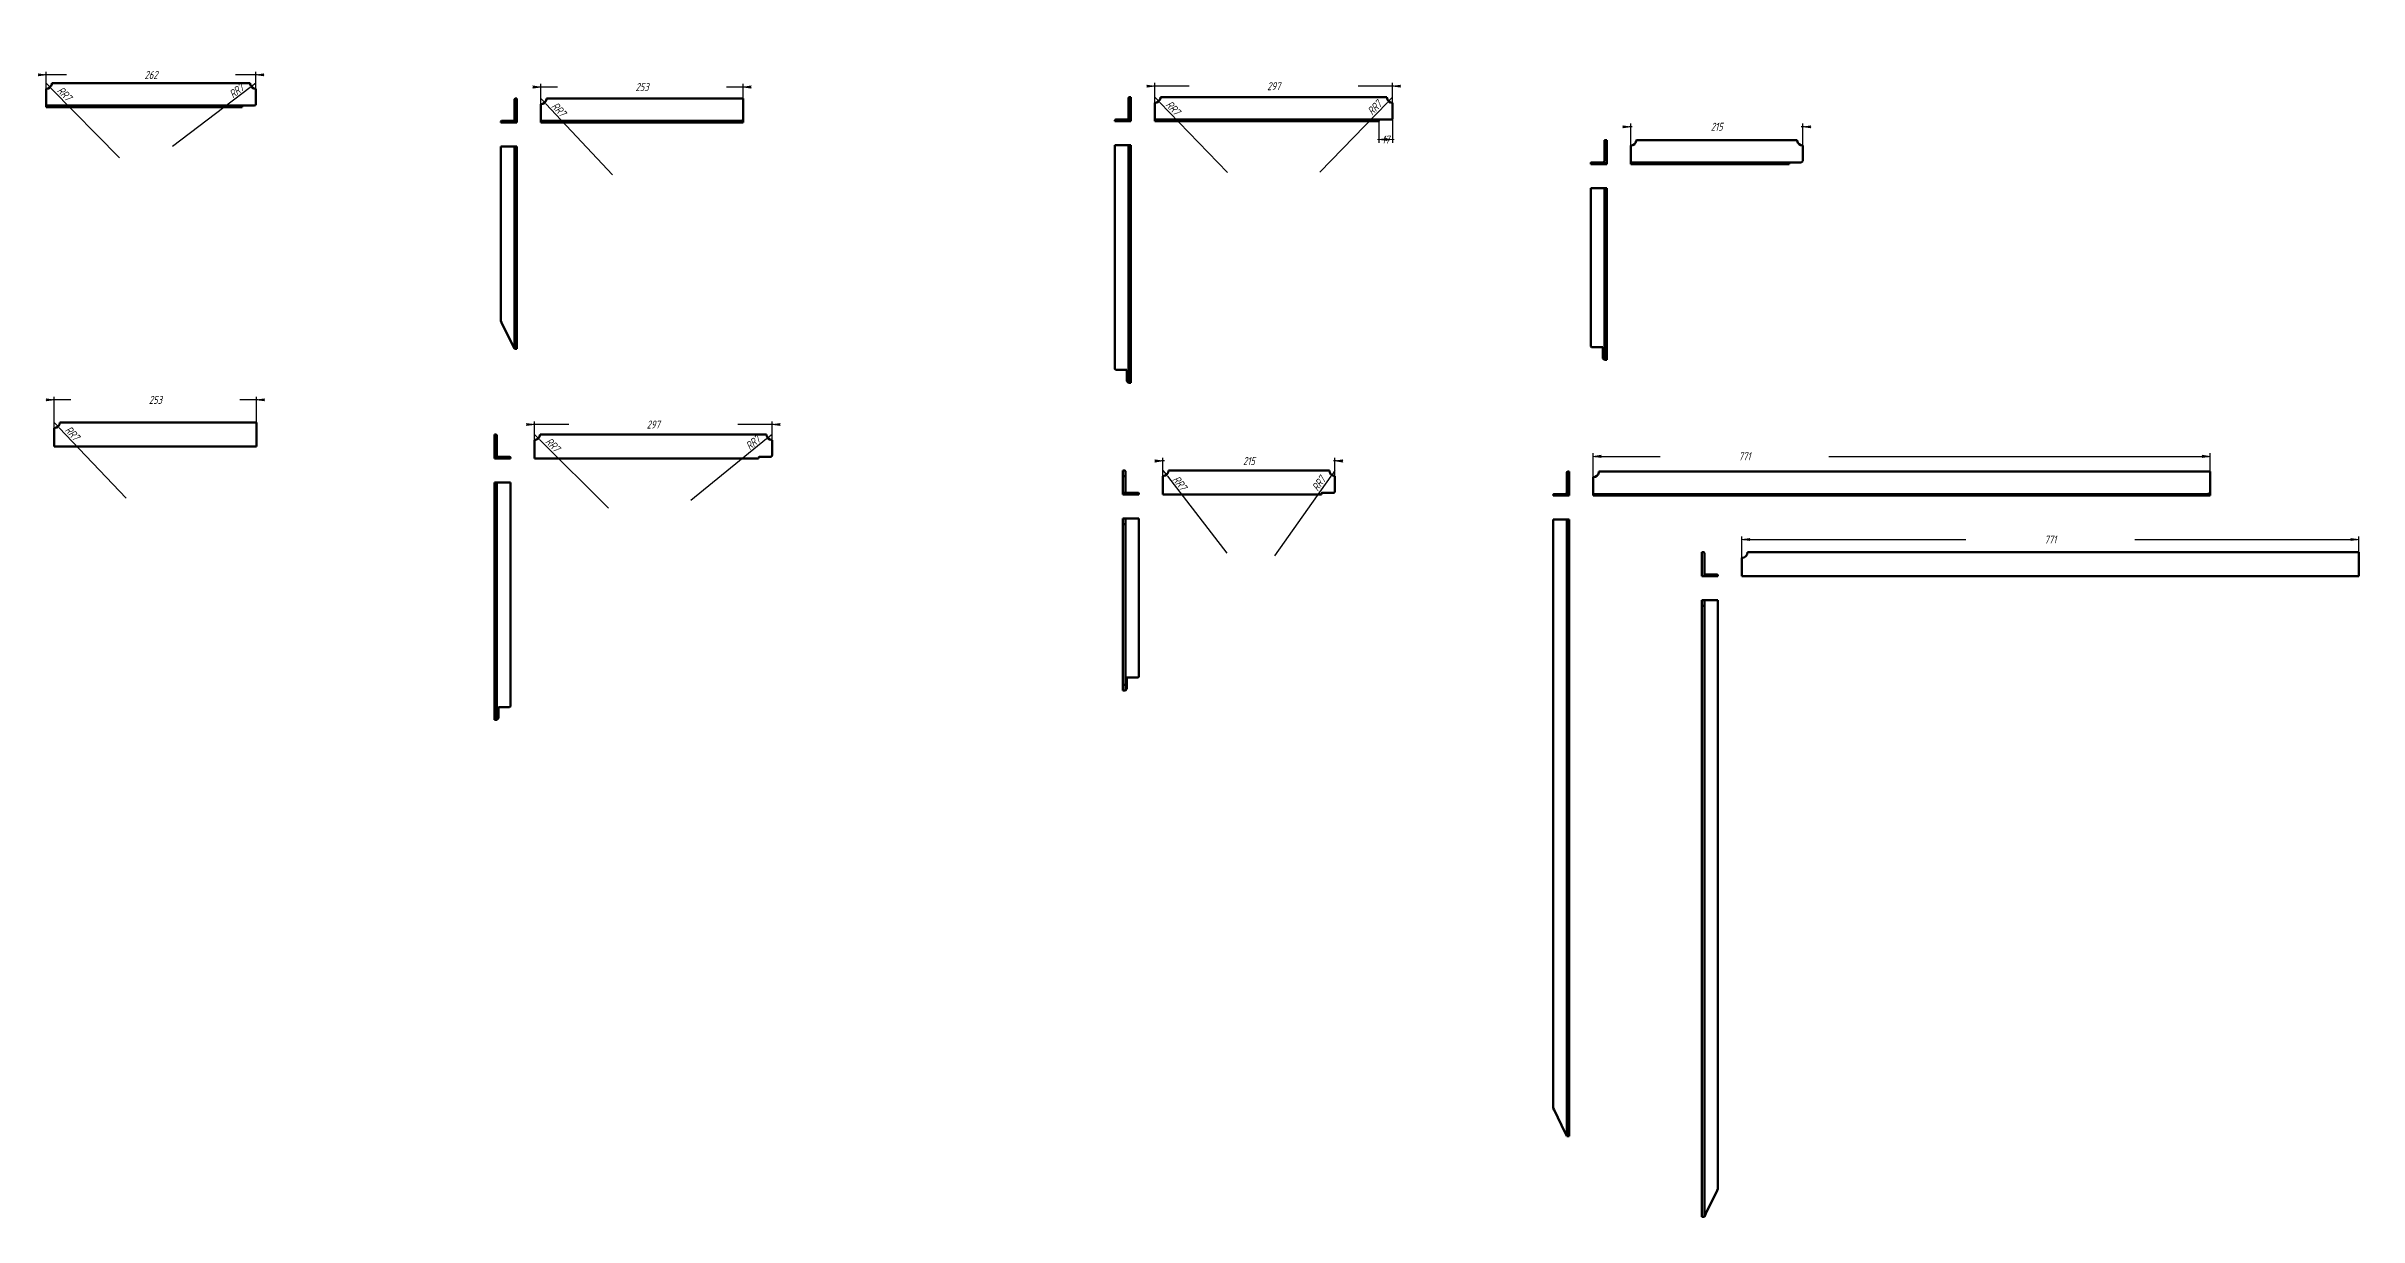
# Model space of a CAD drawing. Header units: millimetres. Extents: x -591 to 5315, y -924 to 297.
# Drawn here: x 900 to 2345, y -897 to -165 of the extents above; entities that cross this region are included whole.
import ezdxf

# ---------------------------------------------------------------- set-up
doc = ezdxf.new("R2010")
doc.units = ezdxf.units.MM
doc.linetypes.add('K5LT_BASIC', pattern=[0])
doc.linetypes.add('K5LT_THIN', pattern=[0])
doc.layers.add('Системный слой', color=7, linetype='Continuous')
doc.layers.add('Системный слой (1)', color=7, linetype='Continuous', true_color=0x909090)
doc.styles.add('KDIMTEXTSTYLE', font='GOST_AU.SHX', dxfattribs={"width": 0.96, "oblique": 15, "height": 5})
doc.dimstyles.new('KDIMSTYLE (0.50)', dxfattribs={"dimtxt": 5, "dimasz": 1, "dimexe": 2, "dimexo": 0, "dimgap": 1, "dimtad": 1, "dimlfac": 2, "dimtxsty": 'KDIMTEXTSTYLE', "dimsah": 1, "dimcen": 0, "dimdle": 1, "dimadec": 0, "dimazin": 0, "dimtfac": 0.667, "dimtmove": 0, "dimatfit": 3, "dimfxl": 1, "dimtvp": 1, "dimtolj": 1, "dimtzin": 0, "dimarcsym": 0})

# ---------------------------------------------------------------- blocks, each defined once
blk = doc.blocks.new('KDIMARROW_01')
at = {"layer": 'Системный слой'}
blk.add_hatch(color=0, dxfattribs=at).paths.add_polyline_path([(-5, -0.6582624912261956), (0, 0), (-5, 0.658262491226197), (-4.5, 5.51091059616309e-16)])
at = {"layer": 'Системный слой', "color": 0, "linetype": 'K5LT_THIN', "lineweight": 18}
for p, q in [((-4.5, 5.51091059616309e-16), (-5, 0.658262491226197)), ((-5, 0.658262491226197), (0, 0)), ((0, 0), (-5, -0.6582624912261956)), ((-5, -0.6582624912261956), (-4.5, 5.51091059616309e-16))]:
    blk.add_line(p, q, dxfattribs=at)
at = {"layer": 'Системный слой (1)', "color": 0, "linetype": 'K5LT_THIN', "lineweight": 18}
blk.add_line((0, 0), (-1, 0), dxfattribs=at)
blk = doc.blocks.new('KDIMARROW_02')
at = {"layer": 'Системный слой'}
blk.add_hatch(color=0, dxfattribs=at).paths.add_polyline_path([(4.5, -5.51091059616309e-16), (5, 0.6582624912261956), (0, 0), (5, -0.658262491226197)])
at = {"layer": 'Системный слой', "color": 0, "linetype": 'K5LT_THIN', "lineweight": 18}
for p, q in [((5, 0.6582624912261956), (0, 0)), ((0, 0), (5, -0.658262491226197)), ((0, 0), (7, -8.572527594031472e-16)), ((4.5, -5.51091059616309e-16), (5, 0.6582624912261956)), ((5, -0.658262491226197), (4.5, -5.51091059616309e-16))]:
    blk.add_line(p, q, dxfattribs=at)
at = {"layer": 'Системный слой (1)', "color": 0, "linetype": 'K5LT_THIN', "lineweight": 18}
blk.add_line((0, 0), (-1, 0), dxfattribs=at)

msp = doc.modelspace()

# ---------------------------------------------------------------- linework, layer by layer
at = {"layer": 'Системный слой (1)', "color": 5, "linetype": 'K5LT_BASIC', "lineweight": 60, "true_color": 0x0000ff}
for p, q in [((899.6122289675804, -201.2616301187175), (899.6122289675804, -191.7616301187138)), ((899.6122289675804, -202.2616301187175), (899.6122289675804, -201.2616301187175)), ((1022.61222896758, -202.2616301187175), (899.6122289675804, -202.2616301187175)), ((899.6122289675804, -202.7616301187175), (899.6122289675804, -202.2616301187175)), ((1027.11222896758, -188.2616301187175), (903.1122289676055, -188.2616301187175)), ((1029.612228967581, -202.2616301187175), (1022.61222896758, -202.2616301187175)), ((1030.61222896758, -191.7616301187138), (1030.61222896758, -201.2616301187175)), ((1192.238584605076, -210.7616301187175), (1192.238584605076, -198.2616301187175)), ((1192.738584605076, -197.7616301187175), (1193.738584605076, -197.7616301187175)), ((1193.738584605076, -197.7616301187175), (1193.738584605076, -212.7616301187175)), ((1208.738584605076, -210.7616301187175), (1208.738584605076, -201.2616301187175)), ((1335.238584605076, -197.7616301187175), (1212.238584605076, -197.7616301187175)), ((1335.238584605076, -198.2616301187175), (1335.238584605076, -197.7616301187175)), ((1335.238584605076, -210.7616301187175), (1335.238584605076, -198.2616301187175)), ((1576.044226354709, -197.5116301187175), (1576.044226354709, -200.5116301187138)), ((1576.044226354709, -210.0116301187175), (1576.044226354709, -200.5116301187138)), ((1576.044226354709, -200.5116301187138), (1577.544226354709, -200.5116301187138)), ((1576.544226354709, -197.0116301187175), (1577.544226354709, -197.0116301187175)), ((1577.544226354709, -200.5116301187138), (1577.544226354709, -197.0116301187175)), ((1577.544226354709, -200.5116301187138), (1577.544226354709, -210.0116301187288)), ((1592.544226354709, -210.0116301187175), (1592.544226354709, -200.5116301187138)), ((1737.544226354709, -197.0116301187175), (1596.044226354732, -197.0116301187175)), ((1741.04422635471, -210.0116301187175), (1741.04422635471, -200.5116301187138)), ((899.6122289675804, -203.2616301187175), (899.6122289675804, -202.7616301187175)), ((1022.11222896758, -203.2616301187175), (899.6122289675804, -203.2616301187175)), ((1022.11222896758, -202.7616301187175), (1022.11222896758, -203.2616301187175)), ((1183.738584605076, -212.2616301187175), (1183.738584605076, -212.7616301187175)), ((1192.238584605076, -212.7616301187175), (1183.738584605076, -212.7616301187175)), ((1191.238584605076, -211.7616301187175), (1184.238584605076, -211.7616301187175)), ((1192.238584605076, -210.7616301187175), (1192.238584605076, -212.7616301187175)), ((1193.738584605076, -212.7616301187175), (1192.238584605076, -212.7616301187175)), ((1208.738584605076, -211.7616301187175), (1208.738584605076, -210.7616301187175)), ((1318.767996369781, -211.7616301187175), (1208.738584605076, -211.7616301187175)), ((1208.738584605076, -212.2616301187175), (1208.738584605076, -211.7616301187175)), ((1208.738584605076, -212.7616301187175), (1208.738584605076, -212.2616301187175)), ((1317.738584605076, -212.7616301187175), (1208.738584605076, -212.7616301187175)), ((1317.738584605076, -212.2616301187175), (1317.738584605076, -212.7616301187175)), ((1335.238584605076, -212.7616301187175), (1317.738584605076, -212.7616301187175)), ((1333.179761075664, -211.7616301187175), (1318.767996369781, -211.7616301187175)), ((1335.238584605076, -210.7616301187175), (1335.238584605076, -212.7616301187175)), ((1567.544226354709, -212.0116301187175), (1567.544226354709, -211.5116301187175)), ((1577.544226354709, -212.0116301187175), (1567.544226354709, -212.0116301187175)), ((1575.044226354709, -211.0116301187175), (1568.044226354709, -211.0116301187175)), ((1577.544226354709, -211.0116301187223), (1575.044226354709, -211.0116301187175)), ((1577.544226354709, -210.0116301187288), (1577.544226354709, -211.0116301187223)), ((1577.544226354709, -211.5116301187233), (1577.544226354709, -211.0116301187223)), ((1577.544226354709, -211.5116301187233), (1577.544226354709, -212.0116301187175)), ((1592.544226354709, -211.0116301187175), (1592.544226354709, -210.0116301187175)), ((1592.544226354709, -211.5116301187175), (1592.544226354709, -211.0116301187175)), ((1733.04422635471, -211.0116301187175), (1592.544226354709, -211.0116301187175)), ((1592.544226354709, -212.0116301187175), (1592.544226354709, -211.5116301187175)), ((1732.544226354709, -212.0116301187175), (1592.544226354709, -212.0116301187175)), ((1732.544226354709, -212.0116301187175), (1732.544226354709, -211.5116301187175)), ((1740.044226354709, -211.0116301187175), (1733.04422635471, -211.0116301187175)), ((1183.738584605076, -336.7616301187179), (1183.738584605076, -227.7616301187179)), ((1183.738584605076, -227.7616301187179), (1184.238584605076, -227.7616301187179)), ((1184.238584605076, -227.7616301187179), (1191.238584605076, -227.7616301187179)), ((1191.238584605076, -227.7616301187179), (1192.238584605076, -227.7616301187179)), ((1192.238584605076, -227.7616301187179), (1192.238584605076, -231.2257317338654)), ((1192.238584605076, -227.7616301187179), (1193.738584605076, -227.7616301187179)), ((1192.238584605076, -354.2616301187174), (1192.238584605076, -231.2257317338654)), ((1193.738584605076, -227.7616301187179), (1193.738584605076, -231.2616301187177)), ((1567.544226354709, -367.0116301187177), (1567.544226354709, -227.0116301187177)), ((1567.544226354709, -227.0116301187177), (1568.044226354709, -227.0116301187177)), ((1568.044226354709, -227.0116301187177), (1575.044226354709, -227.0116301187177)), ((1575.044226354709, -227.0116301187177), (1576.044226354709, -227.0116301187177)), ((1576.044226354709, -227.0116301187177), (1576.044226354709, -230.4757317338779)), ((1576.044226354709, -227.0116301187177), (1577.544226354709, -227.0116301187177)), ((1576.044226354709, -372.047528503588), (1576.044226354709, -230.4757317338779)), ((1576.544226354709, -230.5116301187404), (1577.544226354709, -230.5116301187179)), ((1577.544226354709, -230.5116301187179), (1577.544226354709, -227.0116301187177)), ((1577.544226354709, -372.0116301187177), (1577.544226354709, -230.5116301187179)), ((1873.405589966976, -224.2616301187177), (1873.405589966976, -227.2616301187177)), ((1873.405589966976, -227.2616301187177), (1874.905589966976, -227.2616301187177)), ((1873.405589966976, -236.7616301187177), (1873.405589966976, -227.2616301187177)), ((1873.905589966976, -223.7616301187177), (1874.905589966976, -223.7616301187177)), ((1874.905589966976, -223.7616301187177), (1874.905589966976, -227.2616301187177)), ((1874.905589966976, -227.2616301187177), (1874.905589966976, -236.761630118729)), ((1889.905589966976, -236.7616301187177), (1889.905589966976, -227.2616301187177)), ((1993.905589966976, -223.7616301187177), (1893.405589966976, -223.7616301187177)), ((1997.405589966976, -236.7616301187177), (1997.405589966976, -227.2616301187177)), ((1192.738584605076, -231.2616301187177), (1193.738584605076, -231.2616301187177)), ((1193.738584605076, -354.2616301187174), (1193.738584605076, -231.2616301187177)), ((1864.905589966976, -238.7616301187177), (1864.905589966976, -238.2616301187177)), ((1874.905589966976, -238.7616301187177), (1864.905589966976, -238.7616301187177)), ((1872.405589966976, -237.7616301187177), (1865.405589966976, -237.7616301187177)), ((1874.905589966976, -237.761630118726), (1872.405589966976, -237.7616301187177)), ((1874.905589966976, -236.761630118729), (1874.905589966976, -237.761630118726)), ((1874.905589966976, -238.2616301187235), (1874.905589966976, -237.761630118726)), ((1874.905589966976, -238.2616301187235), (1874.905589966976, -238.7616301187177)), ((1889.905589966976, -237.7616301187177), (1889.905589966976, -236.7616301187177)), ((1989.405589966976, -237.7616301187177), (1889.905589966976, -237.7616301187177)), ((1889.905589966976, -238.2616301187177), (1889.905589966976, -237.7616301187177)), ((1889.905589966976, -238.7616301187177), (1889.905589966976, -238.2616301187177)), ((1988.905589966976, -238.7616301187177), (1889.905589966976, -238.7616301187177)), ((1988.905589966976, -238.7616301187177), (1988.905589966976, -238.2616301187177)), ((1996.405589967001, -237.7616301187177), (1989.405589966976, -237.7616301187177)), ((1864.905589966976, -352.7616301187172), (1864.905589966976, -253.7616301187172)), ((1864.905589966976, -253.7616301187172), (1865.405589966976, -253.7616301187172)), ((1865.405589966976, -253.7616301187172), (1872.405589966976, -253.7616301187172)), ((1872.405589966976, -253.7616301187172), (1873.405589966976, -253.7616301187172)), ((1873.405589966976, -253.7616301187172), (1873.405589966976, -257.2257317338397)), ((1873.405589966976, -253.7616301187172), (1874.905589966976, -253.7616301187172)), ((1873.405589966976, -357.79752850358), (1873.405589966976, -257.2257317338397)), ((1873.905589966976, -257.2616301187174), (1874.905589966976, -257.2616301187174)), ((1874.905589966976, -253.7616301187172), (1874.905589966976, -257.2616301187174)), ((1874.905589966976, -357.7616301187172), (1874.905589966976, -257.2616301187174)), ((1184.238584605076, -337.7910418834228), (1183.738584605076, -336.7616301187179)), ((1191.238584605076, -352.2028065893053), (1184.238584605076, -337.7910418834228)), ((1191.238584605076, -352.2028065893053), (1192.238584605076, -354.2616301187174)), ((1192.238584605076, -354.2616301187174), (1192.738584605076, -354.2616301187174)), ((1192.738584605076, -354.2616301187174), (1193.738584605076, -354.2616301187174)), ((1865.405589966976, -353.2616301187172), (1864.905589966976, -352.7616301187172)), ((1872.405589966976, -353.2616301187172), (1865.405589966976, -353.2616301187172)), ((1872.405589966976, -360.2616301187425), (1872.405589966976, -353.2616301187172)), ((1872.405589966976, -360.2616301187425), (1873.405589966976, -361.2616301187172)), ((1873.405589966976, -357.79752850358), (1873.405589966976, -361.2616301187172)), ((1873.405589966976, -361.2616301187172), (1874.905589966976, -361.2616301187172)), ((1873.905589966976, -357.7616301187172), (1874.905589966976, -357.7616301187172)), ((1874.905589966976, -357.7616301187172), (1874.905589966976, -361.2616301187172)), ((1568.044226354709, -367.5116301187179), (1567.544226354709, -367.0116301187177)), ((1575.044226354709, -367.5116301187179), (1568.044226354709, -367.5116301187179)), ((1575.044226354709, -374.5116301187177), (1575.044226354709, -367.5116301187179)), ((1575.044226354709, -374.5116301187177), (1576.044226354709, -375.5116301187179)), ((1576.044226354709, -372.047528503588), (1576.044226354709, -375.5116301187179)), ((1576.044226354709, -375.5116301187179), (1577.544226354709, -375.5116301187179)), ((1576.544226354709, -372.0116301187177), (1577.544226354709, -372.0116301187177)), ((1577.544226354709, -375.5116301187179), (1577.544226354709, -372.0116301187177)), ((904.6122289675811, -403.8498897253455), (904.6122289675811, -415.3498897253455)), ((1031.112228967581, -400.3498897253455), (908.1122289675809, -400.3498897253455)), ((1031.112228967581, -400.3498897253455), (1031.112228967581, -415.3498897253455)), ((1031.112228967581, -415.3498897253455), (904.6122289675811, -415.3498897253455)), ((1179.738584605076, -407.8498897253455), (1179.738584605076, -411.3498897253455)), ((1180.738584605076, -407.8498897253455), (1179.738584605076, -407.8498897253455)), ((1179.738584605076, -411.3498897253455), (1179.738584605076, -420.8498897253567)), ((1181.238584605076, -411.3498897253455), (1179.738584605076, -411.3498897253455)), ((1181.238584605076, -408.3498897253455), (1181.238584605076, -411.3498897253455)), ((1181.238584605076, -420.8498897253455), (1181.238584605076, -411.3498897253455)), ((1204.738584605076, -411.3498897253455), (1204.738584605076, -422.8498897253455)), ((1349.738584605076, -407.8498897253455), (1208.238584605077, -407.8498897253455)), ((1353.238584605077, -411.3498897253455), (1353.238584605077, -420.8498897253567)), ((1179.738584605076, -420.8498897253567), (1179.738584605076, -421.8498897253538)), ((1179.738584605076, -422.3498897253513), (1179.738584605076, -421.8498897253538)), ((1179.738584605076, -421.8498897253538), (1182.238584605076, -421.8498897253455)), ((1179.738584605076, -422.3498897253513), (1179.738584605076, -422.8498897253455)), ((1179.738584605076, -422.8498897253455), (1189.738584605076, -422.8498897253455)), ((1182.238584605076, -421.8498897253455), (1189.238584605076, -421.8498897253455)), ((1189.738584605076, -422.8498897253455), (1189.738584605076, -422.3498897253455)), ((1344.738584605076, -422.8498897253455), (1204.738584605076, -422.8498897253455)), ((1344.738584605076, -422.3498897253513), (1344.738584605076, -422.8498897253455)), ((1352.238584605076, -421.8498897253538), (1345.238584605077, -421.8498897253542)), ((1572.544226354709, -430.3498897253449), (1572.544226354709, -433.8498897253449)), ((1573.544226354709, -430.3498897253449), (1572.544226354709, -430.3498897253449)), ((1574.044226354709, -430.8498897253449), (1574.044226354709, -433.8498897253449)), ((1701.544226354709, -430.3498897253449), (1601.04422635471, -430.3498897253449)), ((1849.996956439686, -444.0998897253543), (1849.996956439686, -431.5998897253543)), ((1850.496956439686, -431.0998897253543), (1851.496956439686, -431.0998897253543)), ((1851.496956439686, -431.0998897253543), (1851.496956439686, -446.0998897253543)), ((2251.996956439687, -431.0998897253543), (1869.996956439687, -431.0998897253461)), ((2251.996956439687, -431.5998897253543), (2251.996956439687, -431.0998897253543)), ((2251.996956439687, -444.0998897253543), (2251.996956439687, -431.5998897253543)), ((1181.238584605076, -437.8498897253448), (1179.738584605076, -437.8498897253448)), ((1179.738584605076, -437.8498897253448), (1179.738584605076, -441.3498897253451)), ((1179.738584605076, -582.8498897253448), (1179.738584605076, -441.3498897253451)), ((1180.738584605076, -441.3498897253676), (1179.738584605076, -441.3498897253451)), ((1182.238584605076, -437.8498897253448), (1181.238584605076, -437.8498897253448)), ((1181.238584605076, -437.8498897253448), (1181.238584605076, -441.313991340505)), ((1181.238584605076, -582.8857881102128), (1181.238584605076, -441.313991340505)), ((1189.238584605076, -437.8498897253448), (1182.238584605076, -437.8498897253448)), ((1189.738584605076, -437.8498897253448), (1189.238584605076, -437.8498897253448)), ((1189.738584605076, -577.8498897253448), (1189.738584605076, -437.8498897253448)), ((1572.544226354709, -433.8498897253449), (1572.544226354709, -443.3498897253561)), ((1574.044226354709, -433.8498897253449), (1572.544226354709, -433.8498897253449)), ((1572.544226354709, -443.3498897253561), (1572.544226354709, -444.3498897253532)), ((1572.544226354709, -444.3498897253532), (1575.044226354709, -444.3498897253449)), ((1572.544226354709, -444.8498897253507), (1572.544226354709, -444.3498897253532)), ((1572.544226354709, -444.8498897253507), (1572.544226354709, -445.3498897253449)), ((1572.544226354709, -445.3498897253449), (1582.544226354709, -445.3498897253449)), ((1574.044226354709, -443.3498897253449), (1574.044226354709, -433.8498897253449)), ((1575.044226354709, -444.3498897253449), (1582.044226354709, -444.3498897253449)), ((1582.544226354709, -445.3498897253449), (1582.544226354709, -444.8498897253449)), ((1597.544226354709, -433.8498897253449), (1597.544226354709, -445.3498897253449)), ((1696.544226354709, -445.3498897253449), (1597.544226354709, -445.3498897253449)), ((1696.544226354709, -444.8498897253507), (1696.544226354709, -445.3498897253449)), ((1704.04422635471, -444.3498897253532), (1697.044226354709, -444.3498897253532)), ((1705.044226354709, -433.8498897253449), (1705.044226354709, -443.3498897253561)), ((1841.496956439686, -445.5998897253543), (1841.496956439686, -446.0998897253456)), ((1849.996956439686, -446.0998897253451), (1841.496956439686, -446.0998897253456)), ((1848.996956439686, -445.0998897253543), (1841.996956439686, -445.0998897253543)), ((1849.996956439686, -444.0998897253543), (1849.996956439686, -446.0998897253451)), ((1851.496956439686, -446.0998897253543), (1849.996956439686, -446.0998897253451)), ((1866.496956439687, -444.0998897253543), (1866.496956439687, -434.5998897253456)), ((1866.496956439687, -445.0998897253543), (1866.496956439687, -444.0998897253543)), ((2235.526368204392, -445.0998897253543), (1866.496956439687, -445.0998897253543)), ((1866.496956439687, -445.5998897253543), (1866.496956439687, -445.0998897253543)), ((1866.496956439687, -446.0998897253543), (1866.496956439687, -445.5998897253543)), ((2234.496956439687, -446.0998897253456), (1866.496956439687, -446.0998897253543)), ((2234.496956439687, -445.5998897253543), (2234.496956439687, -446.0998897253456)), ((2251.996956439687, -446.0998897253451), (2234.496956439687, -446.0998897253456)), ((2249.938132910274, -445.0998897253543), (2235.526368204392, -445.0998897253543)), ((2251.996956439687, -444.0998897253543), (2251.996956439687, -446.0998897253451)), ((1572.544226354709, -460.3498897253457), (1572.544226354709, -463.849889725346)), ((1574.044226354709, -460.3498897253457), (1572.544226354709, -460.3498897253457)), ((1575.044226354709, -460.3498897253457), (1574.044226354709, -460.3498897253457)), ((1574.044226354709, -460.3498897253457), (1574.044226354709, -463.8139913404682)), ((1582.044226354709, -460.3498897253457), (1575.044226354709, -460.3498897253457)), ((1582.544226354709, -460.3498897253457), (1582.044226354709, -460.3498897253457)), ((1582.544226354709, -559.3498897253457), (1582.544226354709, -460.3498897253457)), ((1841.496956439686, -461.0998897253546), (1841.996956439686, -461.0998897253546)), ((1841.496956439686, -829.0998897253548), (1841.496956439686, -461.0998897253546)), ((1841.996956439686, -461.0998897253546), (1848.996956439686, -461.0998897253546)), ((1848.996956439686, -461.0998897253546), (1849.996956439686, -461.0998897253546)), ((1849.996956439686, -461.0998897253546), (1851.496956439686, -461.0998897253546)), ((1849.996956439686, -461.0998897253546), (1849.996956439686, -464.5639913404823)), ((1851.496956439686, -464.5998897253548), (1851.496956439686, -461.0998897253546)), ((1573.544226354709, -463.849889725346), (1572.544226354709, -463.849889725346)), ((1572.544226354709, -564.3498897253457), (1572.544226354709, -463.849889725346)), ((1574.044226354709, -564.3857881102085), (1574.044226354709, -463.8139913404682)), ((1849.996956439686, -846.5998897253544), (1849.996956439686, -464.5639913404823)), ((1850.496956439686, -464.5998897253548), (1851.496956439686, -464.5998897253548)), ((1851.496956439686, -846.5998897253544), (1851.496956439686, -464.5998897253548)), ((1935.405589966976, -481.5104614199625), (1934.405589966976, -481.5104614199625)), ((1934.405589966976, -481.5104614199625), (1934.405589966976, -496.5104614199625)), ((1935.905589966976, -494.5104614199625), (1935.905589966976, -482.0104614199625)), ((1959.405589966977, -485.0104614199538), (1959.405589966977, -496.5104614199625)), ((2344.905589966977, -481.5104614199625), (1962.905589966977, -481.5104614199543)), ((2344.905589966977, -481.5104614199625), (2344.905589966977, -496.5104614199625)), ((1934.405589966976, -496.5104614199625), (1935.905589966976, -496.5104614199533)), ((1935.905589966976, -494.5104614199625), (1935.905589966976, -496.5104614199533)), ((1935.905589966976, -496.5104614199533), (1944.405589966976, -496.5104614199538)), ((1936.905589966976, -495.5104614199625), (1943.905589966976, -495.5104614199625)), ((1944.405589966976, -496.0104614199625), (1944.405589966976, -496.5104614199538)), ((2344.905589966977, -496.5104614199625), (1959.405589966977, -496.5104614199625)), ((1935.905589966976, -511.5104614199645), (1934.405589966976, -511.5104614199645)), ((1934.405589966976, -515.0104614199647), (1934.405589966976, -511.5104614199645)), ((1935.405589966976, -515.0104614199647), (1934.405589966976, -515.0104614199647)), ((1934.405589966976, -897.0104614199643), (1934.405589966976, -515.0104614199647)), ((1936.905589966976, -511.5104614199645), (1935.905589966976, -511.5104614199645)), ((1935.905589966976, -511.5104614199645), (1935.905589966976, -514.9745630350922)), ((1935.905589966976, -897.0104614199643), (1935.905589966976, -514.9745630350922)), ((1943.905589966976, -511.5104614199645), (1936.905589966976, -511.5104614199645)), ((1944.405589966976, -511.5104614199645), (1943.905589966976, -511.5104614199645)), ((1944.405589966976, -879.5104614199647), (1944.405589966976, -511.5104614199645)), ((1575.044226354709, -559.8498897253457), (1582.044226354709, -559.8498897253457)), ((1575.044226354709, -566.849889725371), (1575.044226354709, -559.8498897253457)), ((1582.044226354709, -559.8498897253457), (1582.544226354709, -559.3498897253457)), ((1189.238584605076, -578.3498897253451), (1189.738584605076, -577.8498897253448)), ((1572.544226354709, -564.3498897253457), (1572.544226354709, -567.8498897253457)), ((1573.544226354709, -564.3498897253457), (1572.544226354709, -564.3498897253457)), ((1574.044226354709, -567.8498897253457), (1572.544226354709, -567.8498897253457)), ((1574.044226354709, -564.3857881102085), (1574.044226354709, -567.8498897253457)), ((1575.044226354709, -566.849889725371), (1574.044226354709, -567.8498897253457)), ((1179.738584605076, -582.8498897253448), (1179.738584605076, -586.3498897253451)), ((1180.738584605076, -582.8498897253448), (1179.738584605076, -582.8498897253448)), ((1181.238584605076, -586.3498897253451), (1179.738584605076, -586.3498897253451)), ((1181.238584605076, -582.8857881102128), (1181.238584605076, -586.3498897253451)), ((1182.238584605076, -585.3498897253448), (1181.238584605076, -586.3498897253451)), ((1182.238584605076, -585.3498897253448), (1182.238584605076, -578.3498897253451)), ((1182.238584605076, -578.3498897253451), (1189.238584605076, -578.3498897253451)), ((1841.996956439686, -830.1293014900598), (1841.496956439686, -829.0998897253548)), ((1848.996956439686, -844.5410661959422), (1841.996956439686, -830.1293014900598)), ((1848.996956439686, -844.5410661959422), (1849.996956439686, -846.5998897253544)), ((1849.996956439686, -846.5998897253544), (1850.496956439686, -846.5998897253544)), ((1850.496956439686, -846.5998897253544), (1851.496956439686, -846.5998897253544)), ((1936.905589966976, -894.9516378905521), (1943.905589966976, -880.5398731846697)), ((1943.905589966976, -880.5398731846697), (1944.405589966976, -879.5104614199647)), ((1936.905589966976, -894.9516378905521), (1935.905589966976, -897.0104614199643)), ((1935.405589966976, -897.0104614199643), (1934.405589966976, -897.0104614199643)), ((1935.905589966976, -897.0104614199643), (1935.405589966976, -897.0104614199643))]:
    msp.add_line(p, q, dxfattribs=at)
for centre, radius, start, end in [((899.6122289675804, -188.2616301187175), 3.499999999999923, 270, 351.7867892983201), ((899.6122289675804, -188.2616301187135), 3.499999999999923, 351.7867892983208, 0), ((1022.61222896758, -202.7616301187175), 0.4999999999998346, 90, 180), ((1030.61222896758, -188.2616301187135), 3.499999999999922, 180.0000000000659, 188.2132107017983), ((1030.61222896758, -188.2616301187175), 3.499999999999922, 188.2132107017328, 269.9999999999998), ((1029.61222896758, -201.2616301187175), 0.999999999999946, 270, 0), ((1192.738584605076, -198.2616301187175), 0.4999999999999455, 90, 180), ((1208.738584605076, -197.7616301187175), 3.500000000000001, 270, 351.7867892982845), ((1208.738584605076, -197.7616301187177), 3.500000000000001, 351.7867892982845, 0), ((1576.544226354709, -197.5116301187175), 0.4999999999999455, 90, 180), ((1592.544226354709, -197.0116301187175), 3.500000000000001, 270, 351.7867892983143), ((1592.544226354709, -197.011630118714), 3.500000000000001, 351.7867892983149, 0), ((1741.04422635471, -197.011630118714), 3.500000000000001, 180.0000000000573, 188.2132107017956), ((1741.044226354709, -197.0116301187175), 3.499999999999999, 188.2132107017558, 269.9999999999994), ((1184.238584605076, -212.2616301187175), 0.4999999999999455, 90.00000000013374, 179.999999999998), ((1191.238584605076, -210.7616301187175), 0.999999999999946, 269.9999999999359, 0), ((1568.044226354709, -211.5116301187222), 0.4999999999999455, 90.00000000001216, 179.9999999999984), ((1575.044226354709, -210.0116301187219), 0.999999999999946, 269.9999999999959, 0), ((1733.04422635471, -211.5116301187222), 0.4999999999999455, 90.00000000001216, 179.9999999999984), ((1740.044226354709, -210.0116301187219), 0.999999999999946, 269.9999999999959, 0), ((1873.905589966976, -224.2616301187177), 0.4999999999999455, 90, 180), ((1889.905589966976, -223.7616301187177), 3.500000000000001, 270, 351.786789298226), ((1889.905589966976, -223.7616301187174), 3.500000000000001, 351.786789298226, 0), ((1997.405589966976, -223.7616301187174), 3.500000000000001, 180.0000000000054, 188.2132107017448), ((1997.405589966976, -223.7616301187177), 3.5, 188.2132107017393, 269.9999999999998), ((1865.405589966976, -238.2616301187261), 0.4999999999999455, 89.99999999999913, 179.9999999999984), ((1872.405589966976, -236.7616301187259), 0.999999999999946, 270.00000000053, 0), ((1989.405589966976, -238.2616301187261), 0.4999999999999455, 89.99999999999913, 179.9999999999984), ((1996.405589966976, -236.7616301187259), 0.999999999999946, 270.00000000053, 0), ((904.6122289675811, -400.3498897253455), 3.500000000000001, 270, 0), ((1180.738584605076, -408.3498897253455), 0.4999999999999455, 0, 90), ((1204.738584605076, -407.8498897253455), 3.500000000000001, 270, 0), ((1353.238584605076, -407.8498897253455), 3.500000000000001, 180, 270), ((1182.238584605076, -420.8498897253455), 0.999999999999946, 179.9999999999968, 270.0000000000041), ((1189.238584605076, -422.3498897253455), 0.4999999999999455, 0, 90.00000000000087), ((1345.238584605076, -422.3498897253538), 0.4999999999999455, 90.0000000002866, 180), ((1352.238584605076, -420.8498897253538), 0.999999999999946, 270.0000000001693, 0), ((1573.544226354709, -430.8498897253449), 0.4999999999999455, 0, 90), ((1597.544226354709, -430.3498897253449), 3.500000000000001, 270, 0), ((1705.044226354709, -430.3498897253449), 3.500000000000001, 180, 270), ((1850.496956439686, -431.5998897253543), 0.4999999999999455, 89.99999999999626, 180), ((1866.496956439687, -431.0998897253456), 3.500000000000001, 270, 351.7867892980973), ((1866.496956439687, -431.0998897253457), 3.500000000000001, 351.7867892982405, 0), ((1575.044226354709, -443.3498897253449), 0.999999999999946, 179.9999999999968, 269.9999999994635), ((1582.044226354709, -444.8498897253449), 0.4999999999999455, 0, 90.00000000000087), ((1697.044226354709, -444.8498897253532), 0.4999999999999455, 90.0000000002866, 180), ((1704.044226354709, -443.3498897253532), 0.999999999999946, 270.0000000001693, 0), ((1841.996956439686, -445.5998897253543), 0.4999999999999455, 89.99999999991145, 180.0000000000018), ((1848.996956439686, -444.0998897253543), 0.999999999999946, 270.0000000000417, 0), ((1935.405589966997, -482.0104614199479), 0.4999999999999455, 0, 90.00000000000375), ((1959.405589966977, -481.5104614199538), 3.500000000000001, 270.0000000000074, 0), ((1936.905589966976, -494.5104614199625), 0.999999999999946, 179.9999999999968, 269.9999999999584), ((1943.905589966976, -496.0104614199625), 0.4999999999999455, 0, 90.0000000000885)]:
    msp.add_arc(centre, radius, start, end, dxfattribs=at)
for centre, major_axis, ratio, start_param, end_param in [((1318.767996369784, -212.2616301187175), (-1.029411764705773, 1.658349024141279e-14), 0.4857142857142844, 4.712388980387058, 6.283185307179586), ((1333.179761075666, -210.7616301187175), (-2.05882352941166, 3.31669804828274e-14), 0.4857142857142843, 1.570796326793811, 3.141592653589826), ((2235.52636820439, -445.5998897253543), (-1.029411764705773, -1.541705576248538e-14), 0.4857142857142844, 4.712388980383112, 6.283185307179586), ((2249.938132910273, -444.0998897253543), (-2.05882352941166, -3.083411152497247e-14), 0.4857142857142843, 1.570796326795592, 3.141592653589818)]:
    msp.add_ellipse(centre, major_axis=major_axis, ratio=ratio, start_param=start_param, end_param=end_param, dxfattribs=at)
for points, knots in [([(1192.238584605076, -231.2257317338654), (1192.238584730827, -231.2314752387927), (1192.246458106852, -231.2397161201277), (1192.269925981215, -231.2468568430281), (1192.290030932917, -231.2505993082887), (1192.306067252538, -231.2528489002038), (1192.329118760137, -231.2552971301134), (1192.368656747475, -231.2581400132813), (1192.425605339485, -231.2601245507431), (1192.501191383691, -231.2612478946137), (1192.579384685585, -231.2615916021468), (1192.662806011168, -231.2616317621714), (1192.714217281667, -231.2616301086639), (1192.738584605076, -231.2616301187177)], [0, 0, 0, 0, 2.114939047161747, 3.515540778425694, 4.102646940978803, 4.725042714215819, 5.317958229642981, 6.408892118234097, 8.211282506487375, 9.428174394907083, 11.27306913902056, 12.71764771933811, 14, 14, 14, 14]), ([(1576.044226354709, -230.4757317338779), (1576.044226480493, -230.4814754313829), (1576.052100258465, -230.4897164105644), (1576.07556886603, -230.4968571089614), (1576.095673552457, -230.5005994373325), (1576.111708995564, -230.5028488857326), (1576.134757728224, -230.5052968465643), (1576.174290140998, -230.5081395192001), (1576.231235467419, -230.5101242988426), (1576.30680830862, -230.5112476198472), (1576.384977425971, -230.5115914725379), (1576.468398539843, -230.5116317768338), (1576.519827831974, -230.5116301086478), (1576.544226354709, -230.5116301187404)], [0, 0, 0, 0, 2.115008332513414, 3.51560126038119, 4.10268555046493, 4.725043643151383, 5.317910936562433, 6.408661989769715, 8.210870262082977, 9.428041325347069, 11.27206717242362, 12.71601210680829, 14, 14, 14, 14]), ([(1873.405589966976, -257.2257317338397), (1873.40559009276, -257.2314754314575), (1873.41346387073, -257.2397164105253), (1873.436932478298, -257.2468571089621), (1873.457037164725, -257.2505994373319), (1873.473072607833, -257.2528488857324), (1873.496121340491, -257.2552968465598), (1873.535653753263, -257.2581395191992), (1873.592599079682, -257.2601242988351), (1873.668171920903, -257.2612476198678), (1873.746341038284, -257.2615914725377), (1873.829762152158, -257.2616317768316), (1873.881191444271, -257.2616301086414), (1873.905589966976, -257.2616301187174)], [0, 0, 0, 0, 2.115008332633881, 3.515601260540336, 4.102685550588061, 4.725043643243179, 5.31791093664815, 6.408661989804349, 8.210870261873062, 9.428041325530979, 11.27206717340865, 12.71601210839666, 14, 14, 14, 14]), ([(1873.905589966976, -357.7616301187172), (1873.859264441386, -357.761630260992), (1873.767002911361, -357.7615922581326), (1873.655625659132, -357.7620067299583), (1873.572300466927, -357.7636706896285), (1873.513163524468, -357.7663744834845), (1873.473287707946, -357.7701223167771), (1873.423235350589, -357.7781356442445), (1873.405590003407, -357.7875069687223), (1873.405589966976, -357.79752850358)], [0, 0, 0, 0, 1.763066633637615, 3.523335688917633, 4.604032639648024, 5.705167036116892, 6.773127678390793, 7.359625959538566, 10, 10, 10, 10]), ([(1576.544226354709, -372.0116301187177), (1576.497900829119, -372.0116302609974), (1576.405639299096, -372.0115922581347), (1576.294262046867, -372.0120067299606), (1576.210936854664, -372.0136706897379), (1576.151799912201, -372.0163744834408), (1576.11192409568, -372.0201223167878), (1576.061871738318, -372.0281356441731), (1576.04422639114, -372.0375069687173), (1576.044226354709, -372.047528503588)], [0, 0, 0, 0, 1.763066633635658, 3.523335688910758, 4.604032639638094, 5.705167036082722, 6.773127678374862, 7.359625959574863, 10, 10, 10, 10]), ([(1181.238584605076, -441.313991340505), (1181.238584479292, -441.3197350380178), (1181.230710701321, -441.3279760171902), (1181.207242093753, -441.3351167155879), (1181.187137407325, -441.3388590439608), (1181.171101964218, -441.3411084923605), (1181.148053231557, -441.3435564531883), (1181.108520818779, -441.3463991258407), (1181.051575492356, -441.3483839054682), (1180.976002651133, -441.3495072264807), (1180.897833533737, -441.3498510791653), (1180.814412419865, -441.3498913834633), (1180.762983127762, -441.3498897152745), (1180.738584605076, -441.3498897253676)], [0, 0, 0, 0, 2.115008332771072, 3.515601260573594, 4.102685550633805, 4.725043643229845, 5.317910936626176, 6.4086619900168, 8.210870262310289, 9.428041325569833, 11.27206717396545, 12.71601210941274, 14, 14, 14, 14]), ([(1574.044226354709, -463.8139913404682), (1574.044226228926, -463.8197350380799), (1574.036352450954, -463.827976017157), (1574.012883843389, -463.8351167155915), (1573.99277915696, -463.8388590439613), (1573.976743713851, -463.8411084923609), (1573.953694981192, -463.8435564531915), (1573.914162568418, -463.8463991258404), (1573.857217242, -463.8483839054682), (1573.78164440078, -463.8495072264823), (1573.7034752834, -463.8498510791721), (1573.620054169527, -463.8498913834594), (1573.568624877413, -463.849889715272), (1573.544226354709, -463.849889725346)], [0, 0, 0, 0, 2.115008332505749, 3.51560126049338, 4.102685550608731, 4.725043643305697, 5.317910936707544, 6.408661989832838, 8.210870261988731, 9.428041325527815, 11.27206717340372, 12.71601210840985, 14, 14, 14, 14]), ([(1849.996956439686, -464.5639913404823), (1849.996956565459, -464.5697349740058), (1850.004830209705, -464.5779759205284), (1850.028298573343, -464.5851166271113), (1850.048403348037, -464.5888590010377), (1850.064439082766, -464.5911084971963), (1850.087488738646, -464.593556547524), (1850.127023006028, -464.5963992902743), (1850.183969418871, -464.5983839892488), (1850.259546652208, -464.5995073179338), (1850.337723814863, -464.5998511222863), (1850.421144999047, -464.5998913786723), (1850.472568296187, -464.5998897152595), (1850.496956439686, -464.5998897253548)], [0, 0, 0, 0, 2.114985281741879, 3.515581138853075, 4.102672705993514, 4.725043335039537, 5.317926672009774, 6.408738554002034, 8.211007414642827, 9.428085594223623, 11.27240050008131, 12.71655622798306, 14, 14, 14, 14]), ([(1935.905589966976, -514.9745630350922), (1935.905589841204, -514.9803066686211), (1935.897716196957, -514.9885476151403), (1935.874247833319, -514.9956883217219), (1935.854143058625, -514.9994306956478), (1935.838107323896, -515.001680191807), (1935.815057668015, -515.0041282421339), (1935.775523400633, -515.0069709848779), (1935.718576987791, -515.0089556838652), (1935.642999754454, -515.0100790125337), (1935.5648225918, -515.0104228169012), (1935.481401407616, -515.0104630732787), (1935.429978110475, -515.0104614098686), (1935.405589966976, -515.0104614199647)], [0, 0, 0, 0, 2.114985281746361, 3.515581138853637, 4.102672705995657, 4.725043335040409, 5.317926672015224, 6.408738554003358, 8.211007414643541, 9.428085594223171, 11.27240050008174, 12.71655622797939, 14, 14, 14, 14]), ([(1573.544226354709, -564.3498897253457), (1573.590551880299, -564.3498898676232), (1573.682813410325, -564.3498518647652), (1573.794190662552, -564.3502663365866), (1573.877515854755, -564.3519302962552), (1573.936652797217, -564.3546340901173), (1573.976528613742, -564.3583819233984), (1574.026580971098, -564.3663952508302), (1574.044226318278, -564.3757665753535), (1574.044226354709, -564.3857881102085)], [0, 0, 0, 0, 1.763066633651903, 3.523335688942146, 4.604032639621468, 5.705167035997467, 6.773127678497572, 7.359625959707423, 10, 10, 10, 10]), ([(1180.738584605076, -582.8498897253448), (1180.784910130667, -582.8498898676203), (1180.877171660693, -582.8498518647637), (1180.98854891292, -582.850266336586), (1181.07187410512, -582.8519302963639), (1181.131011047586, -582.8546340900662), (1181.170886864106, -582.8583819234007), (1181.220939221462, -582.8663952508793), (1181.238584568649, -582.8757665753351), (1181.238584605076, -582.8857881102128)], [0, 0, 0, 0, 1.763066633665339, 3.523335688963078, 4.604032639622518, 5.705167035978782, 6.773127678456755, 7.359625959599581, 10, 10, 10, 10])]:
    msp.add_open_spline(points, degree=3, knots=knots, dxfattribs=at)

# ---------------------------------------------------------------- dimensions: what is measured, and where the dimension line sits
at = {"layer": 'Системный слой (1)', "color": 7}
for base, p1, p2, location, override in [((899.6122289675804, -183.0410970554786), (1030.61222896758, -191.7616301187174), (899.6122289675804, -191.7616301187174), (965.1122289675804, -183.0410970554786), {"dimexo": 0, "dimpost": '\\H5.0;\\W0.965;\\Q15;<>', "dimblk1": 'KDIMARROW_01', "dimblk2": 'KDIMARROW_01', "dimse1": 0, "dimse2": 0, "dimclrt": 7, "dimtolj": 1}), ((1208.738584605076, -190.6197918180279), (1335.238584605076, -197.7616301187175), (1208.738584605076, -201.2616301187175), (1271.988584605076, -190.6197918180279), {"dimexo": 0, "dimpost": '\\H5.0;\\W0.965;\\Q15;<>', "dimblk1": 'KDIMARROW_01', "dimblk2": 'KDIMARROW_01', "dimse1": 0, "dimse2": 0, "dimclrt": 7, "dimtolj": 1}), ((1592.544226354709, -190.0842937803635), (1741.044226354709, -200.5116301187175), (1592.544226354709, -200.5116301187138), (1666.794226354709, -190.0842937803635), {"dimexo": 0, "dimpost": '\\H5.0;\\W0.965;\\Q15;<>', "dimblk1": 'KDIMARROW_01', "dimblk2": 'KDIMARROW_01', "dimse1": 0, "dimse2": 0, "dimclrt": 7, "dimtolj": 1}), ((1732.544226354709, -223.4543431929641), (1741.044226354709, -210.0116301187219), (1732.544226354709, -212.0116301187175), (1736.794226354709, -223.4543431929641), {"dimexo": 0, "dimpost": '\\H5.0;\\W0.965;\\Q15;<>', "dimblk1": 'KDIMARROW_02', "dimblk2": 'KDIMARROW_02', "dimse1": 0, "dimse2": 0, "dimclrt": 7, "dimtolj": 1}), ((1889.905589966976, -215.460547440492), (1997.405589966976, -227.2616301187177), (1889.905589966976, -227.2616301187177), (1943.655589966976, -215.460547440492), {"dimexo": 0, "dimpost": '\\H5.0;\\W0.965;\\Q15;<>', "dimblk1": 'KDIMARROW_01', "dimblk2": 'KDIMARROW_01', "dimse1": 0, "dimse2": 0, "dimclrt": 7, "dimtolj": 1}), ((904.6122289675811, -386.249837880053), (1031.112228967581, -400.3498897253455), (904.6122289675811, -403.8498897253455), (967.8622289675809, -386.249837880053), {"dimexo": 0, "dimpost": '\\H5.0;\\W0.965;\\Q15;<>', "dimblk1": 'KDIMARROW_01', "dimblk2": 'KDIMARROW_01', "dimse1": 0, "dimse2": 0, "dimclrt": 7, "dimtolj": 1}), ((1204.738584605076, -401.6479681781559), (1353.238584605076, -411.3498897253455), (1204.738584605076, -411.3498897253455), (1278.988584605076, -401.6479681781559), {"dimexo": 0, "dimpost": '\\H5.0;\\W0.965;\\Q15;<>', "dimblk1": 'KDIMARROW_01', "dimblk2": 'KDIMARROW_01', "dimse1": 0, "dimse2": 0, "dimclrt": 7, "dimtolj": 1}), ((1597.544226354709, -424.4453300772859), (1705.044226354709, -433.8498897253449), (1597.544226354709, -433.8498897253449), (1651.294226354709, -424.4453300772859), {"dimexo": 0, "dimpost": '\\H5.0;\\W0.965;\\Q15;<>', "dimblk1": 'KDIMARROW_01', "dimblk2": 'KDIMARROW_01', "dimse1": 0, "dimse2": 0, "dimclrt": 7, "dimtolj": 1}), ((2251.996956439687, -421.5458780193845), (1866.496956439687, -434.5998897253456), (2251.996956439687, -431.0998897253543), (1960.996956439687, -421.5458780193845), {"dimexo": 0, "dimpost": '\\H5.0;\\W0.965;\\Q15;<>', "dimblk1": 'KDIMARROW_01', "dimblk2": 'KDIMARROW_01', "dimse1": 0, "dimse2": 0, "dimclrt": 7, "dimtolj": 1}), ((2344.905589966977, -473.5556869368268), (1959.405589966977, -485.0104614199538), (2344.905589966977, -481.5104614199625), (2152.155589966977, -473.5556869368268), {"dimexo": 0, "dimpost": '\\H5.0;\\W0.965;\\Q15;<>', "dimblk1": 'KDIMARROW_01', "dimblk2": 'KDIMARROW_01', "dimse1": 0, "dimse2": 0, "dimclrt": 7, "dimtolj": 1})]:
    msp.add_linear_dim(base=base, p1=p1, p2=p2, location=location, dimstyle='KDIMSTYLE (0.50)', override=override, dxfattribs=at).render()
for center, radius, location in [((1030.61222896758, -188.2616301187175), 3.499999999999578, (1020.601334099995, -195.8881757265482)), ((899.6122289675804, -188.2616301187175), 3.4999999999999623, (908.4358277746383, -197.235275868927)), ((1208.738584605076, -197.7616301187175), 3.500000000000401, (1217.339240564854, -206.9491722829584)), ((1592.544226354709, -197.0116301187175), 3.500000000000229, (1601.271166036365, -206.0793055513136)), ((1741.044226354709, -197.0116301187175), 3.499999999999768, (1732.283231313113, -206.0464062553623)), ((904.6122289675811, -400.3498897253455), 3.4999999999999423, (913.2756499514505, -409.478271335161)), ((1204.738584605076, -407.8498897253455), 3.500000000000109, (1213.648777639961, -416.7375595008974)), ((1353.238584605076, -407.8498897253455), 3.4999999999995794, (1343.467363072826, -415.7811849364604)), ((1597.544226354709, -430.3498897253449), 3.4999999999999485, (1605.221418583617, -440.3219974984569)), ((1705.044226354709, -430.3498897253449), 3.4999999999995777, (1697.790610484617, -440.6342113251058))]:
    msp.add_radius_dim(center=center, radius=radius, location=location, dimstyle='KDIMSTYLE (0.50)', override={"dimpost": '\\H5.0;\\W0.965;\\Q15;R<>', "dimblk2": 'KDIMARROW_02', "dimclrt": 7, "dimtolj": 1}, dxfattribs=at).render()

doc.saveas('drawing.dxf')
